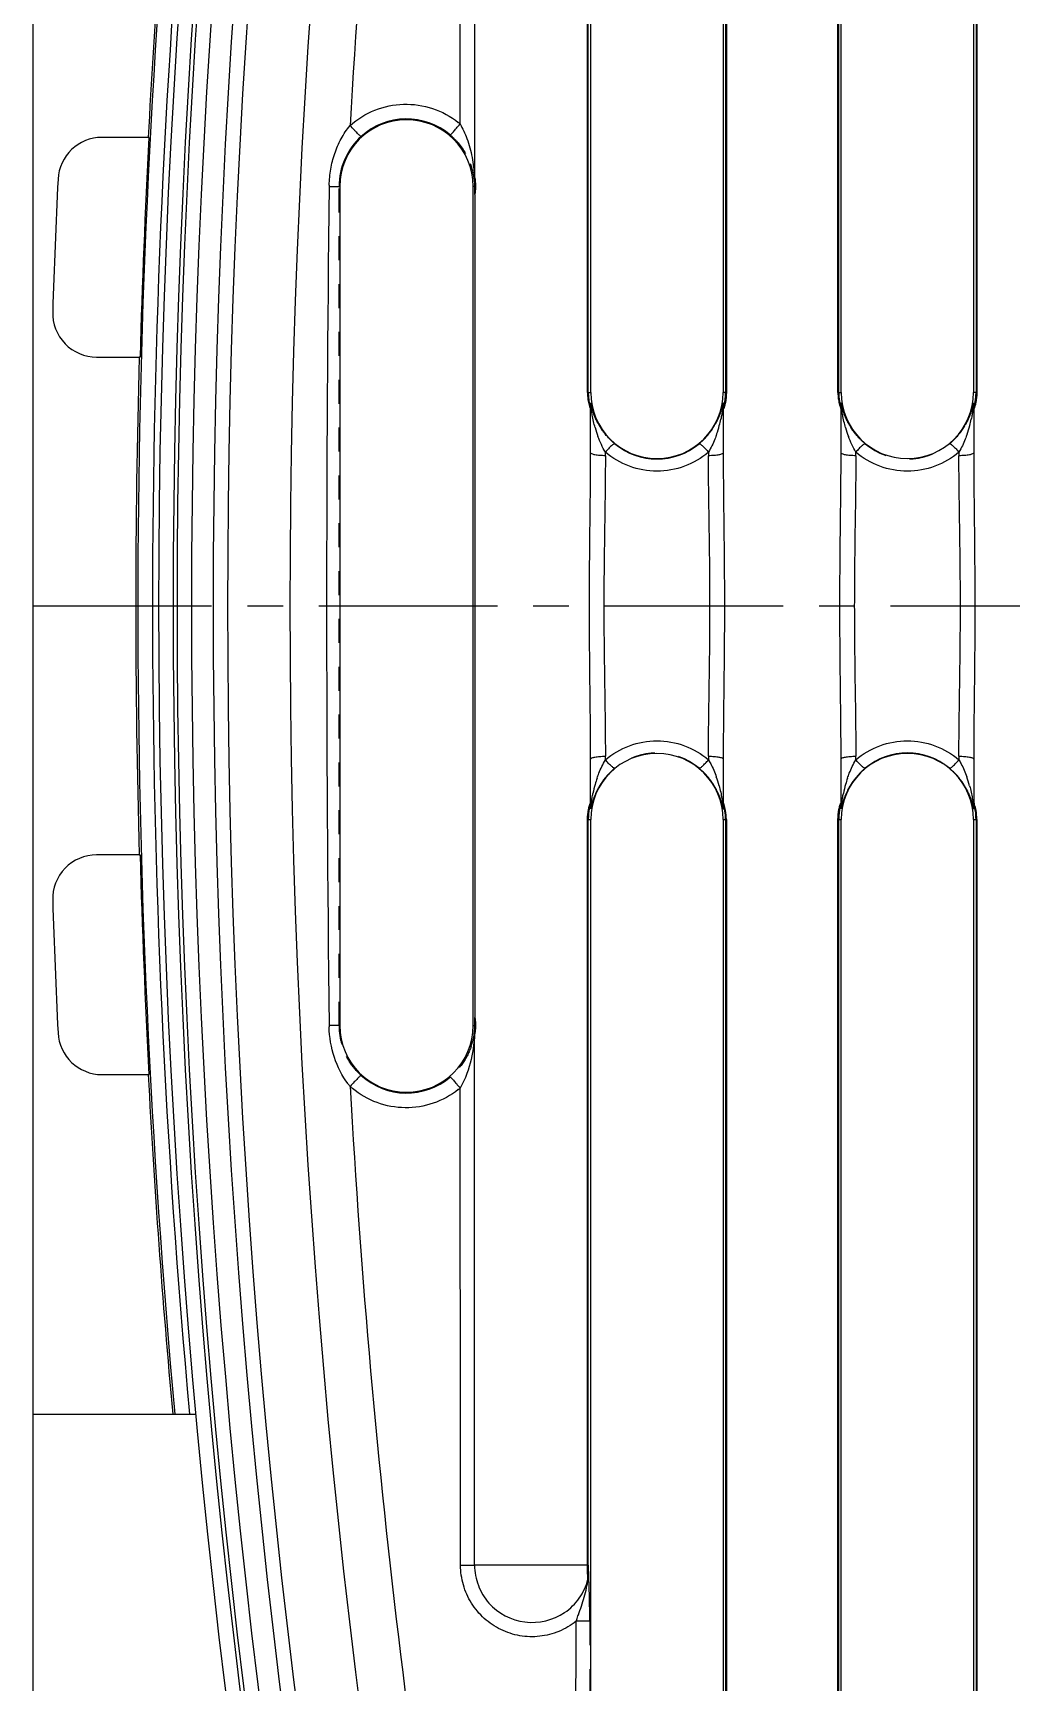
# Model space of a CAD drawing. Header units: millimetres. Extents: x 309 to 11345, y -1340 to 1318.
# Drawn here: x 10560.5 to 10627.3, y -575.5 to -462.9 of the extents above; entities that cross this region are included whole.
import ezdxf

# ---------------------------------------------------------------- set-up
doc = ezdxf.new("R2010")
doc.units = ezdxf.units.MM
doc.header["$LTSCALE"] = 16.335
doc.linetypes.add('CENTER', pattern=[0.6, 0.375, -0.075, 0.075, -0.075])
doc.linetypes.add('HIDDEN', pattern=[0.2, 0.1, -0.1])
doc.layers.get('0').update_dxf_attribs({"linetype": 'CONTINUOUS'})
doc.layers.add('DEFAULT_2', color=8, linetype='HIDDEN')

msp = doc.modelspace()

# ---------------------------------------------------------------- linework, layer by layer
at = {"color": 7, "linetype": 'Continuous'}
for p, q in [((10615.404, -487.416), (10615.404, -382.643)), ((10615.456, -487.416), (10615.456, -382.643)), ((10615.628, -487.416), (10615.628, -382.643)), ((10624.655, -382.643), (10624.655, -487.416)), ((10624.827, -382.643), (10624.827, -487.416)), ((10624.879, -382.643), (10624.879, -487.416)), ((10598.535, -487.416), (10598.535, -396.921)), ((10607.562, -396.921), (10607.562, -487.416)), ((10607.734, -396.921), (10607.734, -487.416)), ((10607.786, -396.921), (10607.786, -487.416)), ((10560.464, -416.996), (10560.464, -586.996)), ((10590.606, -436.488), (10590.606, -472.682)), ((10598.311, -487.416), (10598.311, -436.488)), ((10598.363, -487.416), (10598.363, -436.488)), ((10568.326, -469.996), (10565.171, -469.996)), ((10581.402, -473.339), (10581.402, -530.653)), ((10590.508, -530.653), (10590.508, -473.339)), ((10590.619, -473.339), (10590.581, -473.339)), ((10590.624, -473.888), (10590.624, -530.108)), ((10564.808, -484.996), (10567.718, -484.996)), ((10598.311, -487.416), (10598.535, -487.416)), ((10607.786, -487.416), (10607.562, -487.416)), ((10615.404, -487.416), (10615.628, -487.416)), ((10624.879, -487.416), (10624.655, -487.416)), ((10598.524, -491.541), (10598.524, -488.302)), ((10607.573, -488.302), (10607.573, -491.541)), ((10615.617, -491.541), (10615.617, -488.302)), ((10624.667, -488.302), (10624.667, -491.541)), ((10599.529, -491.732), (10599.529, -491.49)), ((10606.568, -491.49), (10606.568, -491.732)), ((10616.623, -491.732), (10616.623, -491.49)), ((10623.661, -491.49), (10623.661, -491.732)), ((10599.529, -512.502), (10599.529, -512.26)), ((10606.568, -512.26), (10606.568, -512.502)), ((10616.623, -512.502), (10616.623, -512.26)), ((10623.661, -512.26), (10623.661, -512.502)), ((10598.524, -515.69), (10598.524, -512.452)), ((10607.573, -512.452), (10607.573, -515.69)), ((10615.617, -515.69), (10615.617, -512.452)), ((10624.667, -512.452), (10624.667, -515.69)), ((10598.311, -567.504), (10598.311, -516.576)), ((10598.311, -516.576), (10598.535, -516.576)), ((10598.363, -567.504), (10598.363, -516.576)), ((10598.535, -607.071), (10598.535, -516.576)), ((10607.562, -516.576), (10607.562, -607.071)), ((10607.562, -516.576), (10607.786, -516.576)), ((10607.734, -516.576), (10607.734, -607.071)), ((10607.786, -516.576), (10607.786, -607.071)), ((10615.404, -621.349), (10615.404, -516.576)), ((10615.404, -516.576), (10615.628, -516.576)), ((10615.456, -621.349), (10615.456, -516.576)), ((10615.628, -621.349), (10615.628, -516.576)), ((10624.655, -516.576), (10624.655, -621.349)), ((10624.655, -516.576), (10624.879, -516.576)), ((10624.827, -516.576), (10624.827, -621.349)), ((10624.879, -516.576), (10624.879, -621.349)), ((10567.718, -518.996), (10564.808, -518.996)), ((10590.581, -530.653), (10590.619, -530.653)), ((10590.606, -567.504), (10590.606, -531.31)), ((10565.171, -533.996), (10568.326, -533.996)), ((10560.464, -557.181), (10571.566, -557.181)), ((10598.363, -567.504), (10590.606, -567.504))]:
    msp.add_line(p, q, dxfattribs=at)
at = {"color": 1, "linetype": 'CENTER', "ltscale": 1.990406}
msp.add_line((10560.464, -501.99), (10980.464, -501.99), dxfattribs=at)
at = {"color": 7, "linetype": 'Continuous'}
for centre, radius, start, end in [((11172.664, -501.996), 603.626, 169.272711, 190.727289), ((11172.664, -501.996), 602.639, 169.272711, 190.727289), ((11172.664, -501.996), 602.369, 169.272711, 190.727289), ((11172.664, -501.996), 601.382, 169.272711, 190.727289), ((11172.664, -501.996), 599.906, 169.272711, 190.727289), ((11172.664, -501.996), 598.919, 169.272711, 190.727289), ((11172.664, -501.996), 594.664, 169.272711, 190.727289), ((11172.664, -501.996), 591.466, 169.272711, 176.820243), ((11172.664, -501.996), 605.047, 174.766943, 185.233057), ((11172.664, -501.996), 605.185, 174.768138, 176.96899), ((11172.664, -501.996), 604.043, 174.758219, 185.241781), ((10585.955, -473.339), 4.553, 0, 180), ((10585.961, -473.328), 4.594, 49.43594, 132.40685), ((10585.989, -473.367), 5.619, 49.79469, 51.44641), ((10565.171, -472.996), 3, 90, 177.26694), ((11172.664, -501.996), 605.132, 176.968727, 178.390176), ((10585.929, -473.455), 4.699, 8.17104, 20.68807), ((11172.664, -501.996), 611.185, 177.266935, 178.115503), ((13027.55, -501.996), 2447.046, 179.329378, 180.670621), ((10592.185, -473.769), 11.521, 177.43712, 177.94038), ((10552.326, -473.911), 38.298, 0.03445, 0.85489), ((10564.808, -481.996), 3, 178.1155, 270), ((11172.664, -501.996), 605.185, 178.390315, 181.609685), ((10603.048, -487.416), 4.514, 180, 0), ((10620.142, -487.416), 4.514, 180, 0), ((10573.184, -487.285), 25.34, 357.65343, 357.91798), ((10597.582, -488.519), 0.942, 0.01321, 12.04539), ((10571.048, -487.207), 27.477, 357.91745, 358.04846), ((10597.613, -488.302), 0.91, 0.05677, 10.06043), ((10608.478, -488.301), 0.905, 169.97347, 180.0753), ((10608.515, -488.519), 0.942, 167.95477, 179.98403), ((10633.988, -487.244), 26.416, 181.95041, 182.34044), ((10590.277, -487.285), 25.34, 357.65343, 357.91798), ((10614.676, -488.519), 0.942, 0.01321, 12.04539), ((10588.142, -487.207), 27.477, 357.91745, 358.04846), ((10614.707, -488.302), 0.91, 0.05677, 10.06043), ((10625.572, -488.301), 0.905, 169.97347, 180.0753), ((10625.608, -488.519), 0.942, 167.95477, 179.98403), ((10651.082, -487.244), 26.416, 181.95041, 182.34044), ((10606.585, -487.629), 8.057, 195.72625, 200.25031), ((10599.298, -487.562), 8.281, 340.90522, 345.22712), ((10598.718, -487.406), 8.882, 345.20885, 348.05712), ((10623.678, -487.629), 8.057, 195.72625, 200.25031), ((10616.391, -487.562), 8.281, 340.90523, 345.22712), ((10615.811, -487.406), 8.882, 345.20886, 348.05713), ((10603.048, -487.47), 4.488, 230.06655, 309.93452), ((10603.048, -516.576), 4.514, 0, 180), ((10620.142, -516.576), 4.514, 0, 180), ((10620.142, -516.522), 4.488, 50.0668, 129.93443), ((10607.347, -516.58), 8.85, 164.28116, 168.36009), ((10606.74, -516.411), 8.219, 161.11017, 164.26855), ((10599.365, -516.41), 8.211, 15.03313, 19.57562), ((10624.441, -516.58), 8.85, 164.28115, 168.36009), ((10623.833, -516.411), 8.219, 161.11016, 164.26854), ((10616.459, -516.41), 8.211, 15.03312, 19.57561), ((10597.582, -515.473), 0.942, 347.95537, 359.98382), ((10572.108, -516.749), 26.416, 1.95041, 2.34044), ((10597.618, -515.691), 0.905, 349.97346, 0.07533), ((10608.515, -515.473), 0.942, 180.01321, 192.04539), ((10608.486, -515.69), 0.913, 180.03426, 190.05127), ((10632.913, -516.707), 25.34, 177.65342, 177.91798), ((10608.535, -515.5), 0.94, 178.36045, 190.35023), ((10614.675, -515.473), 0.942, 347.95537, 359.98382), ((10589.202, -516.749), 26.416, 1.95041, 2.34044), ((10614.712, -515.691), 0.905, 349.97346, 0.07533), ((10625.608, -515.473), 0.942, 180.01321, 192.04539), ((10625.579, -515.69), 0.913, 180.03426, 190.05127), ((10650.006, -516.707), 25.34, 177.65342, 177.91798), ((10625.629, -515.5), 0.94, 178.36045, 190.35023), ((10635.048, -516.785), 27.477, 177.91745, 178.04846), ((10652.142, -516.785), 27.477, 177.91745, 178.04846), ((10564.808, -521.996), 3, 90, 181.8845), ((11172.664, -501.996), 605.132, 181.609824, 183.031273), ((11172.664, -501.996), 611.185, 181.884497, 182.733065), ((10551.686, -530.103), 38.938, 359.46339, 359.99317), ((10565.171, -530.996), 3, 182.73306, 270), ((10588.029, -530.552), 7.358, 180.66477, 181.45014), ((10585.955, -530.653), 4.553, 180, 0), ((10585.882, -530.526), 4.748, 340.84595, 351.78273), ((10586.499, -530.582), 4.172, 349.95743, 351.2442), ((10560.202, -530.142), 30.421, 359.03717, 359.38618), ((11172.664, -501.996), 605.185, 183.03101, 185.231862), ((10586.301, -531.346), 5.435, 217.18226, 219.51455), ((10585.829, -530.679), 5.555, 227.95063, 230.13497), ((11172.664, -501.996), 591.466, 183.179757, 190.727288), ((10585.961, -530.664), 4.594, 227.59195, 310.56695), ((10585.997, -530.635), 5.606, 308.55817, 310.21016)]:
    msp.add_arc(centre, radius, start, end, dxfattribs=at)
for points in [[(10589.616, -469.076), (10589.626, -458.214), (10589.639, -447.352), (10589.648, -436.49)], [(10589.616, -469.075), (10589.788, -469.399), (10589.948, -469.73), (10590.078, -470.072)], [(10590.581, -472.787), (10590.579, -472.747), (10590.588, -472.705), (10590.604, -472.668)], [(10599.529, -491.49), (10599.329, -491.15), (10599.163, -490.788), (10599.026, -490.418)], [(10616.623, -491.49), (10616.423, -491.15), (10616.256, -490.788), (10616.119, -490.418)], [(10590.581, -531.205), (10590.579, -531.245), (10590.588, -531.287), (10590.604, -531.324)], [(10589.648, -567.502), (10589.639, -556.64), (10589.626, -545.779), (10589.616, -534.917)], [(10597.454, -607.07), (10597.482, -595.156), (10597.509, -583.243), (10597.533, -571.329)]]:
    msp.add_open_spline(points, degree=3, dxfattribs=at)
for points, knots in [([(10582.108, -469.188), (10582.602, -468.743), (10583.76, -468.023), (10585.754, -467.613), (10587.77, -467.907), (10588.97, -468.558), (10589.491, -468.973)], [0, 0, 0, 0, 0.2497976, 0.4996788, 0.7497563, 1, 1, 1, 1]), ([(10580.676, -473.254), (10580.692, -472.889), (10580.759, -472.159), (10581.027, -471.091), (10581.469, -470.084), (10581.87, -469.465), (10582.108, -469.188)], [0, 0, 0, 0, 0.2503449, 0.4998839, 0.7499842, 1, 1, 1, 1]), ([(10582.863, -469.937), (10582.853, -469.938), (10582.825, -469.914), (10582.776, -469.877), (10582.701, -469.806), (10582.607, -469.715), (10582.496, -469.603), (10582.326, -469.426), (10582.196, -469.285), (10582.108, -469.188)], [0, 0, 0, 0, 0.0271629, 0.0893639, 0.1850743, 0.3104529, 0.4608631, 0.6305518, 1, 1, 1, 1]), ([(10588.948, -469.839), (10588.956, -469.834), (10588.976, -469.808), (10589.021, -469.763), (10589.083, -469.691), (10589.199, -469.56), (10589.378, -469.353), (10589.531, -469.175), (10589.616, -469.076)], [0, 0, 0, 0, 0.027687, 0.0933902, 0.1899842, 0.3079629, 0.6118629, 1, 1, 1, 1]), ([(10582.863, -469.936), (10582.393, -470.363), (10581.621, -471.422), (10581.35, -472.705), (10581.35, -473.339)], [0, 0, 0, 0, 0.5000901, 1, 1, 1, 1]), ([(10590.078, -470.072), (10590.235, -470.489), (10590.458, -471.35), (10590.575, -472.229), (10590.604, -472.668)], [0, 0, 0, 0, 0.5028412, 1, 1, 1, 1]), ([(10590.619, -473.339), (10590.619, -473.291), (10590.616, -473.106), (10590.6, -472.922), (10590.581, -472.787)], [0, 0, 0, 0, 0.2628174, 1, 1, 1, 1]), ([(10590.606, -472.682), (10590.617, -472.74), (10590.656, -472.993), (10590.671, -473.25), (10590.663, -473.447)], [0, 0, 0, 0, 0.227559, 1, 1, 1, 1]), ([(10580.672, -473.355), (10580.757, -473.355), (10580.916, -473.353), (10581.103, -473.351), (10581.224, -473.347), (10581.286, -473.346), (10581.325, -473.342), (10581.345, -473.342), (10581.35, -473.339)], [0, 0, 0, 0, 0.3788162, 0.7017836, 0.8241243, 0.9155993, 0.9746987, 1, 1, 1, 1]), ([(10590.663, -473.447), (10590.662, -473.483), (10590.655, -473.622), (10590.639, -473.759), (10590.624, -473.86)], [0, 0, 0, 0, 0.2601211, 1, 1, 1, 1]), ([(10598.311, -487.416), (10598.311, -487.498), (10598.317, -487.658), (10598.338, -487.882), (10598.379, -488.107), (10598.405, -488.256), (10598.524, -488.605), (10598.524, -488.519)], [0, 0, 0, 0, 0.2148517, 0.4215129, 0.6098018, 0.7711605, 1, 1, 1, 1]), ([(10598.363, -487.416), (10598.363, -487.48), (10598.368, -487.613), (10598.381, -487.857), (10598.495, -488.504), (10598.503, -488.322)], [0, 0, 0, 0, 0.2062464, 0.4068573, 1, 1, 1, 1]), ([(10607.786, -487.416), (10607.786, -487.649), (10607.756, -487.969), (10607.667, -488.329), (10607.623, -488.462), (10607.601, -488.509)], [0, 0, 0, 0, 0.6253695, 0.8588096, 1, 1, 1, 1]), ([(10607.709, -487.841), (10607.713, -487.807), (10607.727, -487.666), (10607.734, -487.524), (10607.734, -487.416)], [0, 0, 0, 0, 0.2408325, 1, 1, 1, 1]), ([(10615.404, -487.416), (10615.404, -487.498), (10615.41, -487.658), (10615.431, -487.882), (10615.472, -488.107), (10615.499, -488.256), (10615.617, -488.605), (10615.617, -488.519)], [0, 0, 0, 0, 0.2149896, 0.42121, 0.6096415, 0.7711404, 1, 1, 1, 1]), ([(10615.456, -487.416), (10615.456, -487.529), (10615.465, -487.693), (10615.488, -487.903), (10615.508, -488.042), (10615.531, -488.157), (10615.552, -488.249), (10615.573, -488.301), (10615.582, -488.336), (10615.59, -488.338)], [0, 0, 0, 0, 0.3588606, 0.5263294, 0.6773562, 0.8055697, 0.9053044, 0.971566, 1, 1, 1, 1]), ([(10624.879, -487.416), (10624.879, -487.649), (10624.85, -487.969), (10624.76, -488.329), (10624.717, -488.462), (10624.694, -488.509)], [0, 0, 0, 0, 0.6253695, 0.8588096, 1, 1, 1, 1]), ([(10624.802, -487.841), (10624.806, -487.807), (10624.82, -487.666), (10624.827, -487.524), (10624.827, -487.416)], [0, 0, 0, 0, 0.2408325, 1, 1, 1, 1]), ([(10598.83, -489.813), (10598.79, -489.674), (10598.721, -489.406), (10598.626, -488.926), (10598.593, -488.739), (10598.524, -488.22), (10598.524, -488.302)], [0, 0, 0, 0, 0.2813443, 0.562, 0.8406003, 1, 1, 1, 1]), ([(10607.573, -488.302), (10607.573, -488.192), (10607.509, -488.714), (10607.472, -488.908), (10607.429, -489.14), (10607.407, -489.244)], [0, 0, 0, 0, 0.3442692, 0.6668412, 1, 1, 1, 1]), ([(10607.601, -488.509), (10607.595, -488.52), (10607.581, -488.557), (10607.573, -488.526), (10607.573, -488.519)], [0, 0, 0, 0, 0.623232, 1, 1, 1, 1]), ([(10607.594, -488.322), (10607.594, -488.328), (10607.596, -488.346), (10607.623, -488.308), (10607.631, -488.257), (10607.663, -488.148), (10607.687, -488.007), (10607.702, -487.899), (10607.709, -487.841)], [0, 0, 0, 0, 0.0315325, 0.0586153, 0.1795482, 0.3872865, 0.6666652, 1, 1, 1, 1]), ([(10615.923, -489.813), (10615.884, -489.674), (10615.814, -489.406), (10615.72, -488.926), (10615.686, -488.739), (10615.617, -488.22), (10615.617, -488.302)], [0, 0, 0, 0, 0.2813443, 0.562, 0.8406003, 1, 1, 1, 1]), ([(10624.667, -488.302), (10624.667, -488.192), (10624.602, -488.714), (10624.566, -488.908), (10624.523, -489.14), (10624.501, -489.244)], [0, 0, 0, 0, 0.3442691, 0.6668411, 1, 1, 1, 1]), ([(10624.694, -488.509), (10624.689, -488.52), (10624.675, -488.557), (10624.667, -488.526), (10624.667, -488.519)], [0, 0, 0, 0, 0.623232, 1, 1, 1, 1]), ([(10624.687, -488.322), (10624.688, -488.328), (10624.69, -488.346), (10624.716, -488.308), (10624.725, -488.257), (10624.757, -488.148), (10624.78, -488.007), (10624.796, -487.899), (10624.802, -487.841)], [0, 0, 0, 0, 0.0315325, 0.0586153, 0.1795482, 0.3872865, 0.6666652, 1, 1, 1, 1]), ([(10600.168, -490.911), (10600.158, -490.908), (10600.128, -490.918), (10600.051, -490.963), (10599.916, -491.079), (10599.732, -491.263), (10599.598, -491.41), (10599.529, -491.49)], [0, 0, 0, 0, 0.0353501, 0.0990905, 0.3156865, 0.6364128, 1, 1, 1, 1]), ([(10605.929, -490.911), (10605.94, -490.908), (10605.974, -490.921), (10606.026, -490.953), (10606.097, -491.008), (10606.217, -491.113), (10606.376, -491.276), (10606.504, -491.416), (10606.568, -491.49)], [0, 0, 0, 0, 0.0403784, 0.1132821, 0.2168727, 0.3470361, 0.6636818, 1, 1, 1, 1]), ([(10607.123, -490.271), (10607.086, -490.379), (10606.93, -490.798), (10606.736, -491.203), (10606.568, -491.49)], [0, 0, 0, 0, 0.2561331, 1, 1, 1, 1]), ([(10617.261, -490.911), (10617.251, -490.908), (10617.222, -490.918), (10617.144, -490.963), (10617.009, -491.079), (10616.826, -491.263), (10616.692, -491.41), (10616.623, -491.49)], [0, 0, 0, 0, 0.0353522, 0.0990952, 0.315697, 0.6364242, 1, 1, 1, 1]), ([(10623.022, -490.911), (10623.034, -490.908), (10623.068, -490.921), (10623.12, -490.953), (10623.191, -491.008), (10623.31, -491.113), (10623.47, -491.276), (10623.597, -491.416), (10623.661, -491.49)], [0, 0, 0, 0, 0.0403784, 0.1132821, 0.2168727, 0.3470361, 0.6636818, 1, 1, 1, 1]), ([(10624.217, -490.271), (10624.179, -490.379), (10624.024, -490.798), (10623.829, -491.203), (10623.661, -491.49)], [0, 0, 0, 0, 0.2561331, 1, 1, 1, 1]), ([(10598.524, -512.452), (10598.524, -510.715), (10598.473, -507.23), (10598.43, -501.996), (10598.473, -496.763), (10598.524, -493.278), (10598.524, -491.541)], [0, 0, 0, 0, 0.249204, 0.5000026, 0.7507832, 1, 1, 1, 1]), ([(10599.529, -491.732), (10599.396, -491.732), (10599.16, -491.725), (10598.842, -491.684), (10598.651, -491.642), (10598.524, -491.578), (10598.524, -491.541)], [0, 0, 0, 0, 0.3826999, 0.6823452, 0.8922623, 1, 1, 1, 1]), ([(10599.529, -491.732), (10599.529, -493.436), (10599.466, -496.857), (10599.408, -501.996), (10599.466, -507.135), (10599.529, -510.556), (10599.529, -512.26)], [0, 0, 0, 0, 0.2489842, 0.5000001, 0.751016, 1, 1, 1, 1]), ([(10606.568, -491.49), (10606.085, -491.901), (10604.964, -492.561), (10603.048, -492.904), (10601.133, -492.561), (10600.012, -491.901), (10599.529, -491.49)], [0, 0, 0, 0, 0.2495481, 0.5000054, 0.7504664, 1, 1, 1, 1]), ([(10606.568, -512.26), (10606.567, -510.556), (10606.631, -507.135), (10606.688, -501.996), (10606.631, -496.857), (10606.567, -493.436), (10606.568, -491.732)], [0, 0, 0, 0, 0.2489837, 0.4999993, 0.7510154, 1, 1, 1, 1]), ([(10607.573, -491.541), (10607.573, -491.578), (10607.446, -491.642), (10607.255, -491.684), (10606.936, -491.725), (10606.701, -491.732), (10606.568, -491.732)], [0, 0, 0, 0, 0.1077377, 0.3176548, 0.6173001, 1, 1, 1, 1]), ([(10607.573, -491.541), (10607.573, -493.278), (10607.624, -496.763), (10607.667, -501.996), (10607.624, -507.23), (10607.573, -510.715), (10607.573, -512.452)], [0, 0, 0, 0, 0.2492143, 0.4999987, 0.7507934, 1, 1, 1, 1]), ([(10615.617, -512.452), (10615.617, -510.715), (10615.566, -507.23), (10615.523, -501.996), (10615.566, -496.763), (10615.617, -493.278), (10615.617, -491.541)], [0, 0, 0, 0, 0.249204, 0.5000026, 0.7507832, 1, 1, 1, 1]), ([(10616.623, -491.732), (10616.489, -491.732), (10616.254, -491.725), (10615.935, -491.684), (10615.744, -491.642), (10615.617, -491.578), (10615.617, -491.541)], [0, 0, 0, 0, 0.3826999, 0.6823452, 0.8922623, 1, 1, 1, 1]), ([(10616.623, -491.732), (10616.623, -493.436), (10616.559, -496.857), (10616.502, -501.996), (10616.559, -507.135), (10616.623, -510.556), (10616.623, -512.26)], [0, 0, 0, 0, 0.2489842, 0.5000001, 0.751016, 1, 1, 1, 1]), ([(10623.661, -491.49), (10623.178, -491.901), (10622.057, -492.561), (10620.142, -492.904), (10618.226, -492.561), (10617.105, -491.901), (10616.623, -491.49)], [0, 0, 0, 0, 0.2495506, 0.5000105, 0.7504671, 1, 1, 1, 1]), ([(10624.667, -491.541), (10624.666, -491.578), (10624.539, -491.642), (10624.348, -491.684), (10624.03, -491.725), (10623.795, -491.732), (10623.661, -491.732)], [0, 0, 0, 0, 0.1077377, 0.3176548, 0.6173001, 1, 1, 1, 1]), ([(10623.661, -512.26), (10623.661, -510.556), (10623.724, -507.135), (10623.782, -501.996), (10623.724, -496.857), (10623.661, -493.436), (10623.661, -491.732)], [0, 0, 0, 0, 0.2489837, 0.4999993, 0.7510154, 1, 1, 1, 1]), ([(10624.667, -491.541), (10624.667, -493.278), (10624.717, -496.763), (10624.761, -501.996), (10624.718, -507.23), (10624.667, -510.715), (10624.667, -512.452)], [0, 0, 0, 0, 0.2492143, 0.4999987, 0.7507934, 1, 1, 1, 1]), ([(10599.529, -512.502), (10600.012, -512.091), (10601.133, -511.431), (10603.048, -511.088), (10604.964, -511.431), (10606.085, -512.091), (10606.568, -512.502)], [0, 0, 0, 0, 0.2495503, 0.5000102, 0.750467, 1, 1, 1, 1]), ([(10616.623, -512.502), (10617.105, -512.091), (10618.226, -511.431), (10620.142, -511.088), (10622.057, -511.431), (10623.178, -512.091), (10623.661, -512.502)], [0, 0, 0, 0, 0.2495481, 0.5000046, 0.7504662, 1, 1, 1, 1]), ([(10598.524, -512.452), (10598.524, -512.414), (10598.651, -512.35), (10598.842, -512.308), (10599.16, -512.267), (10599.396, -512.26), (10599.529, -512.26)], [0, 0, 0, 0, 0.1077377, 0.3176549, 0.6172999, 1, 1, 1, 1]), ([(10606.568, -512.26), (10606.701, -512.26), (10606.936, -512.267), (10607.255, -512.308), (10607.446, -512.35), (10607.573, -512.414), (10607.573, -512.452)], [0, 0, 0, 0, 0.3827001, 0.6823451, 0.8922623, 1, 1, 1, 1]), ([(10615.617, -512.452), (10615.617, -512.414), (10615.744, -512.35), (10615.935, -512.308), (10616.254, -512.267), (10616.489, -512.26), (10616.623, -512.26)], [0, 0, 0, 0, 0.1077377, 0.3176549, 0.6172999, 1, 1, 1, 1]), ([(10623.661, -512.26), (10623.795, -512.26), (10624.03, -512.267), (10624.348, -512.308), (10624.539, -512.35), (10624.666, -512.414), (10624.667, -512.452)], [0, 0, 0, 0, 0.3827001, 0.6823451, 0.8922623, 1, 1, 1, 1]), ([(10598.964, -513.75), (10599.001, -513.639), (10599.159, -513.21), (10599.357, -512.795), (10599.529, -512.502)], [0, 0, 0, 0, 0.2561522, 1, 1, 1, 1]), ([(10600.168, -513.081), (10600.157, -513.085), (10600.122, -513.071), (10600.071, -513.04), (10599.999, -512.984), (10599.88, -512.879), (10599.72, -512.717), (10599.593, -512.576), (10599.529, -512.502)], [0, 0, 0, 0, 0.0403801, 0.1132864, 0.2168797, 0.3470449, 0.6636891, 1, 1, 1, 1]), ([(10605.929, -513.081), (10605.939, -513.084), (10605.969, -513.074), (10606.046, -513.029), (10606.181, -512.914), (10606.364, -512.729), (10606.498, -512.582), (10606.568, -512.502)], [0, 0, 0, 0, 0.0353528, 0.0990965, 0.3156987, 0.6364253, 1, 1, 1, 1]), ([(10606.568, -512.502), (10606.62, -512.591), (10606.825, -512.963), (10606.993, -513.355), (10607.101, -513.659)], [0, 0, 0, 0, 0.2422963, 1, 1, 1, 1]), ([(10616.057, -513.75), (10616.095, -513.639), (10616.253, -513.21), (10616.45, -512.795), (10616.623, -512.502)], [0, 0, 0, 0, 0.2561522, 1, 1, 1, 1]), ([(10617.261, -513.081), (10617.25, -513.085), (10617.216, -513.071), (10617.164, -513.04), (10617.093, -512.984), (10616.973, -512.879), (10616.814, -512.717), (10616.687, -512.576), (10616.623, -512.502)], [0, 0, 0, 0, 0.0403801, 0.1132864, 0.2168797, 0.3470449, 0.6636891, 1, 1, 1, 1]), ([(10623.022, -513.081), (10623.032, -513.084), (10623.062, -513.074), (10623.139, -513.029), (10623.274, -512.914), (10623.458, -512.729), (10623.592, -512.582), (10623.661, -512.502)], [0, 0, 0, 0, 0.0353493, 0.0990886, 0.3156832, 0.63641, 1, 1, 1, 1]), ([(10623.661, -512.502), (10623.713, -512.591), (10623.919, -512.963), (10624.087, -513.355), (10624.195, -513.659)], [0, 0, 0, 0, 0.2422963, 1, 1, 1, 1]), ([(10607.295, -514.28), (10607.333, -514.422), (10607.402, -514.707), (10607.464, -515.03), (10607.499, -515.243), (10607.515, -515.346), (10607.53, -515.449), (10607.542, -515.545), (10607.556, -515.636), (10607.558, -515.682), (10607.574, -515.736), (10607.573, -515.701), (10607.573, -515.69)], [0, 0, 0, 0, 0.2947104, 0.5854651, 0.656224, 0.7259694, 0.7946352, 0.8621265, 0.92397, 0.9666013, 0.978858, 1, 1, 1, 1]), ([(10624.388, -514.28), (10624.427, -514.422), (10624.496, -514.707), (10624.557, -515.03), (10624.592, -515.243), (10624.608, -515.346), (10624.623, -515.449), (10624.635, -515.545), (10624.649, -515.636), (10624.651, -515.682), (10624.667, -515.736), (10624.667, -515.701), (10624.667, -515.69)], [0, 0, 0, 0, 0.2947104, 0.5854652, 0.6562241, 0.7259694, 0.7946353, 0.8621267, 0.9239701, 0.9666014, 0.978858, 1, 1, 1, 1]), ([(10598.311, -516.576), (10598.311, -516.344), (10598.341, -516.024), (10598.43, -515.664), (10598.473, -515.531), (10598.496, -515.483)], [0, 0, 0, 0, 0.6249917, 0.8585262, 1, 1, 1, 1]), ([(10598.503, -515.67), (10598.503, -515.664), (10598.5, -515.646), (10598.474, -515.684), (10598.465, -515.735), (10598.433, -515.845), (10598.41, -515.985), (10598.394, -516.093), (10598.388, -516.152)], [0, 0, 0, 0, 0.0315858, 0.0586547, 0.1796491, 0.3874533, 0.666809, 1, 1, 1, 1]), ([(10598.496, -515.483), (10598.501, -515.472), (10598.515, -515.435), (10598.524, -515.466), (10598.524, -515.474)], [0, 0, 0, 0, 0.6264378, 1, 1, 1, 1]), ([(10598.524, -515.69), (10598.524, -515.793), (10598.585, -515.3), (10598.618, -515.118), (10598.659, -514.894), (10598.68, -514.794)], [0, 0, 0, 0, 0.3379978, 0.6635058, 1, 1, 1, 1]), ([(10607.627, -515.549), (10607.624, -515.541), (10607.615, -515.515), (10607.605, -515.49), (10607.596, -515.474)], [0, 0, 0, 0, 0.3100046, 1, 1, 1, 1]), ([(10607.734, -516.576), (10607.734, -516.386), (10607.716, -516.122), (10607.656, -515.823), (10607.628, -515.709), (10607.611, -515.669)], [0, 0, 0, 0, 0.6198883, 0.8589649, 1, 1, 1, 1]), ([(10607.786, -516.576), (10607.786, -516.372), (10607.755, -516.024), (10607.676, -515.683), (10607.627, -515.549)], [0, 0, 0, 0, 0.5872905, 1, 1, 1, 1]), ([(10615.404, -516.576), (10615.404, -516.344), (10615.434, -516.024), (10615.523, -515.664), (10615.567, -515.531), (10615.589, -515.483)], [0, 0, 0, 0, 0.6249917, 0.8585262, 1, 1, 1, 1]), ([(10615.596, -515.67), (10615.596, -515.664), (10615.594, -515.646), (10615.568, -515.684), (10615.559, -515.735), (10615.527, -515.845), (10615.503, -515.985), (10615.488, -516.093), (10615.481, -516.152)], [0, 0, 0, 0, 0.0315858, 0.0586547, 0.1796491, 0.3874533, 0.666809, 1, 1, 1, 1]), ([(10615.589, -515.483), (10615.595, -515.472), (10615.609, -515.435), (10615.617, -515.466), (10615.617, -515.474)], [0, 0, 0, 0, 0.6264378, 1, 1, 1, 1]), ([(10615.617, -515.69), (10615.617, -515.793), (10615.679, -515.3), (10615.712, -515.118), (10615.753, -514.894), (10615.773, -514.794)], [0, 0, 0, 0, 0.337998, 0.6635059, 1, 1, 1, 1]), ([(10624.721, -515.549), (10624.718, -515.541), (10624.708, -515.515), (10624.698, -515.49), (10624.689, -515.474)], [0, 0, 0, 0, 0.3100046, 1, 1, 1, 1]), ([(10624.827, -516.576), (10624.827, -516.386), (10624.81, -516.122), (10624.75, -515.823), (10624.722, -515.709), (10624.704, -515.669)], [0, 0, 0, 0, 0.6198883, 0.8589649, 1, 1, 1, 1]), ([(10624.879, -516.576), (10624.879, -516.372), (10624.849, -516.024), (10624.77, -515.683), (10624.721, -515.549)], [0, 0, 0, 0, 0.5872905, 1, 1, 1, 1]), ([(10598.388, -516.152), (10598.384, -516.186), (10598.37, -516.327), (10598.363, -516.468), (10598.363, -516.576)], [0, 0, 0, 0, 0.2408671, 1, 1, 1, 1]), ([(10615.481, -516.152), (10615.477, -516.186), (10615.463, -516.327), (10615.456, -516.468), (10615.456, -516.576)], [0, 0, 0, 0, 0.2408671, 1, 1, 1, 1]), ([(10590.624, -530.133), (10590.637, -530.22), (10590.681, -530.58), (10590.663, -530.946), (10590.621, -531.217)], [0, 0, 0, 0, 0.2417625, 1, 1, 1, 1]), ([(10581.35, -530.653), (10581.345, -530.65), (10581.325, -530.651), (10581.265, -530.645), (10581.138, -530.644), (10580.931, -530.639), (10580.766, -530.638), (10580.672, -530.637)], [0, 0, 0, 0, 0.0253558, 0.0813523, 0.2714265, 0.5831719, 1, 1, 1, 1]), ([(10581.971, -534.631), (10581.561, -534.089), (10580.924, -532.828), (10580.691, -531.443), (10580.674, -530.738)], [0, 0, 0, 0, 0.4906966, 1, 1, 1, 1]), ([(10590.604, -531.324), (10590.589, -531.547), (10590.501, -532.429), (10590.304, -533.304), (10590.076, -533.927)], [0, 0, 0, 0, 0.2518803, 1, 1, 1, 1]), ([(10590.581, -531.205), (10590.587, -531.163), (10590.609, -530.979), (10590.619, -530.795), (10590.619, -530.653)], [0, 0, 0, 0, 0.2318212, 1, 1, 1, 1]), ([(10582.863, -534.056), (10582.853, -534.054), (10582.823, -534.081), (10582.771, -534.119), (10582.698, -534.19), (10582.608, -534.276), (10582.503, -534.383), (10582.333, -534.559), (10582.2, -534.703), (10582.108, -534.804)], [0, 0, 0, 0, 0.0296179, 0.0961492, 0.1929665, 0.3103906, 0.44937, 0.6155093, 1, 1, 1, 1]), ([(10588.948, -534.154), (10588.956, -534.158), (10588.976, -534.184), (10589.02, -534.229), (10589.082, -534.3), (10589.198, -534.431), (10589.378, -534.639), (10589.531, -534.817), (10589.616, -534.917)], [0, 0, 0, 0, 0.0275435, 0.0927506, 0.1885433, 0.3055378, 0.6112265, 1, 1, 1, 1]), ([(10590.076, -533.927), (10590.044, -534.014), (10589.912, -534.353), (10589.753, -534.682), (10589.616, -534.917)], [0, 0, 0, 0, 0.2544745, 1, 1, 1, 1]), ([(10589.491, -535.019), (10588.984, -535.424), (10587.82, -536.062), (10585.863, -536.375), (10583.914, -536.021), (10582.766, -535.358), (10582.268, -534.943)], [0, 0, 0, 0, 0.250217, 0.5002674, 0.7501373, 1, 1, 1, 1]), ([(10597.533, -571.329), (10597.179, -571.612), (10596.388, -572.081), (10595.054, -572.424), (10593.677, -572.381), (10592.365, -571.956), (10591.222, -571.185), (10590.337, -570.127), (10589.777, -568.868), (10589.649, -567.956), (10589.648, -567.502)], [0, 0, 0, 0, 0.1247996, 0.2497247, 0.3746821, 0.4997187, 0.6247713, 0.7498493, 0.8750098, 1, 1, 1, 1]), ([(10589.648, -567.502), (10589.752, -567.502), (10590.071, -567.503), (10590.389, -567.503), (10590.604, -567.504)], [0, 0, 0, 0, 0.3263479, 1, 1, 1, 1]), ([(10590.604, -567.504), (10590.604, -567.972), (10590.783, -568.917), (10591.754, -570.544), (10593.999, -571.736), (10596.467, -571.133), (10597.813, -569.799), (10598.224, -568.93), (10598.342, -568.476)], [0, 0, 0, 0, 0.1256769, 0.2514521, 0.4998476, 0.7483264, 0.8741981, 1, 1, 1, 1]), ([(10598.342, -568.476), (10598.328, -568.343), (10598.316, -568.019), (10598.311, -567.695), (10598.311, -567.504)], [0, 0, 0, 0, 0.4135264, 1, 1, 1, 1]), ([(10598.363, -567.504), (10598.363, -567.579), (10598.365, -567.822), (10598.369, -568.065), (10598.386, -568.233)], [0, 0, 0, 0, 0.3045714, 1, 1, 1, 1]), ([(10597.691, -570.885), (10597.831, -570.49), (10598.039, -569.888), (10598.246, -569.081), (10598.321, -568.672), (10598.342, -568.476)], [0, 0, 0, 0, 0.5028193, 0.7635316, 1, 1, 1, 1]), ([(10598.386, -568.233), (10598.386, -568.255), (10598.38, -568.337), (10598.362, -568.419), (10598.342, -568.476)], [0, 0, 0, 0, 0.2593477, 1, 1, 1, 1]), ([(10598.464, -571.338), (10598.465, -570.764), (10598.455, -569.935), (10598.421, -568.901), (10598.406, -568.439), (10598.386, -568.233)], [0, 0, 0, 0, 0.5540547, 0.800494, 1, 1, 1, 1]), ([(10597.533, -571.329), (10597.546, -571.293), (10597.598, -571.145), (10597.651, -570.997), (10597.691, -570.885)], [0, 0, 0, 0, 0.2448979, 1, 1, 1, 1]), ([(10598.464, -571.338), (10598.435, -571.333), (10598.34, -571.337), (10598.151, -571.33), (10597.87, -571.331), (10597.654, -571.329), (10597.533, -571.329)], [0, 0, 0, 0, 0.0953277, 0.3038236, 0.6085729, 1, 1, 1, 1])]:
    msp.add_open_spline(points, degree=3, knots=knots, dxfattribs=at)
at = {"layer": 'DEFAULT_2', "color": 8, "linetype": 'HIDDEN'}
for p, q in [((10568.379, -469.996), (10568.326, -469.996)), ((10581.402, -473.339), (10581.35, -473.339)), ((10590.581, -473.339), (10590.508, -473.339)), ((10567.771, -484.996), (10567.718, -484.996)), ((10567.718, -518.996), (10567.771, -518.996)), ((10581.35, -530.653), (10581.402, -530.653)), ((10590.508, -530.653), (10590.581, -530.653)), ((10568.326, -533.996), (10568.379, -533.996))]:
    msp.add_line(p, q, dxfattribs=at)
for centre, radius, start, end in [((10603.204, -487.243), 4.759, 208.79426, 212.135), ((10620.298, -487.243), 4.759, 208.79426, 212.135), ((10620.142, -487.47), 4.488, 230.0663, 309.93256), ((10603.048, -516.522), 4.488, 50.06566, 129.93328), ((10602.834, -516.789), 4.83, 32.52057, 50.14536), ((10619.927, -516.789), 4.83, 32.52057, 50.14536), ((10603.207, -516.75), 4.762, 148.05648, 151.59096), ((10602.896, -516.747), 4.754, 24.02103, 32.49515), ((10620.3, -516.75), 4.762, 148.05648, 151.59096), ((10619.99, -516.747), 4.754, 24.02102, 32.49514), ((10585.935, -530.65), 4.586, 180.03883, 196.25915)]:
    msp.add_arc(centre, radius, start, end, dxfattribs=at)
for points, knots in [([(10588.948, -469.839), (10589.111, -469.978), (10589.686, -470.538), (10590.117, -471.242), (10590.325, -471.792)], [0, 0, 0, 0, 0.2674103, 1, 1, 1, 1]), ([(10599.034, -489.535), (10598.959, -489.399), (10598.828, -489.14), (10598.657, -488.657), (10598.608, -488.504), (10598.512, -488.09), (10598.51, -488.143)], [0, 0, 0, 0, 0.3124416, 0.6146033, 0.8936171, 1, 1, 1, 1]), ([(10607.019, -489.613), (10607.101, -489.472), (10607.211, -489.256), (10607.334, -488.957), (10607.411, -488.744), (10607.482, -488.504), (10607.518, -488.387), (10607.582, -488.084), (10607.587, -488.143)], [0, 0, 0, 0, 0.3095155, 0.4607832, 0.6090235, 0.752725, 0.8872585, 1, 1, 1, 1]), ([(10616.127, -489.535), (10616.052, -489.399), (10615.922, -489.14), (10615.751, -488.657), (10615.702, -488.504), (10615.605, -488.09), (10615.603, -488.143)], [0, 0, 0, 0, 0.3124416, 0.6146033, 0.8936171, 1, 1, 1, 1]), ([(10624.113, -489.613), (10624.194, -489.472), (10624.304, -489.256), (10624.428, -488.957), (10624.505, -488.744), (10624.576, -488.504), (10624.611, -488.387), (10624.676, -488.084), (10624.681, -488.143)], [0, 0, 0, 0, 0.3095155, 0.4607832, 0.6090235, 0.752725, 0.8872586, 1, 1, 1, 1]), ([(10600.168, -490.911), (10600.07, -490.83), (10599.696, -490.491), (10599.375, -490.094), (10599.174, -489.775)], [0, 0, 0, 0, 0.2520112, 1, 1, 1, 1]), ([(10605.929, -490.911), (10606.039, -490.819), (10606.457, -490.436), (10606.809, -489.98), (10607.019, -489.613)], [0, 0, 0, 0, 0.2533615, 1, 1, 1, 1]), ([(10617.261, -490.911), (10617.164, -490.83), (10616.79, -490.491), (10616.468, -490.094), (10616.268, -489.775)], [0, 0, 0, 0, 0.2520112, 1, 1, 1, 1]), ([(10623.022, -490.911), (10623.133, -490.819), (10623.551, -490.436), (10623.902, -489.98), (10624.113, -489.613)], [0, 0, 0, 0, 0.2533615, 1, 1, 1, 1]), ([(10600.168, -513.081), (10600.069, -513.163), (10599.691, -513.506), (10599.367, -513.908), (10599.166, -514.231)], [0, 0, 0, 0, 0.2525037, 1, 1, 1, 1]), ([(10617.261, -513.081), (10617.162, -513.163), (10616.785, -513.506), (10616.461, -513.908), (10616.259, -514.231)], [0, 0, 0, 0, 0.2525037, 1, 1, 1, 1]), ([(10599.018, -514.485), (10598.894, -514.715), (10598.738, -515.069), (10598.612, -515.491), (10598.557, -515.704), (10598.537, -515.8), (10598.524, -515.84)], [0, 0, 0, 0, 0.5424974, 0.7976631, 0.9135343, 1, 1, 1, 1]), ([(10616.112, -514.485), (10615.987, -514.715), (10615.832, -515.069), (10615.705, -515.491), (10615.651, -515.704), (10615.63, -515.8), (10615.618, -515.84)], [0, 0, 0, 0, 0.5424974, 0.797663, 0.9135343, 1, 1, 1, 1]), ([(10607.587, -515.849), (10607.587, -515.854), (10607.586, -515.87), (10607.571, -515.845), (10607.568, -515.817), (10607.552, -515.763), (10607.537, -515.699), (10607.519, -515.626), (10607.499, -515.55), (10607.454, -515.387), (10607.375, -515.138), (10607.288, -514.92), (10607.239, -514.811)], [0, 0, 0, 0, 0.0131032, 0.0221637, 0.0531671, 0.1032166, 0.1645904, 0.2315017, 0.3022062, 0.3754756, 0.6819526, 1, 1, 1, 1]), ([(10607.573, -515.474), (10607.573, -515.466), (10607.577, -515.438), (10607.592, -515.466), (10607.596, -515.474)], [0, 0, 0, 0, 0.4468368, 1, 1, 1, 1]), ([(10624.681, -515.849), (10624.68, -515.854), (10624.68, -515.87), (10624.664, -515.845), (10624.661, -515.817), (10624.645, -515.763), (10624.631, -515.699), (10624.612, -515.626), (10624.593, -515.55), (10624.548, -515.387), (10624.468, -515.138), (10624.381, -514.92), (10624.333, -514.811)], [0, 0, 0, 0, 0.0131032, 0.0221637, 0.0531671, 0.1032166, 0.1645903, 0.2315016, 0.3022062, 0.3754756, 0.6819526, 1, 1, 1, 1]), ([(10624.667, -515.474), (10624.667, -515.466), (10624.671, -515.438), (10624.685, -515.466), (10624.689, -515.474)], [0, 0, 0, 0, 0.4468368, 1, 1, 1, 1]), ([(10582.863, -534.056), (10582.551, -533.771), (10582.002, -533.116), (10581.651, -532.337), (10581.533, -531.934)], [0, 0, 0, 0, 0.501214, 1, 1, 1, 1]), ([(10590.367, -532.084), (10590.235, -532.464), (10589.853, -533.228), (10589.284, -533.867), (10588.948, -534.154)], [0, 0, 0, 0, 0.4765481, 1, 1, 1, 1])]:
    msp.add_open_spline(points, degree=3, knots=knots, dxfattribs=at)
for points in [[(10581.35, -530.653), (10581.358, -511.548), (10581.358, -492.444), (10581.35, -473.339)], [(10598.464, -571.338), (10598.458, -583.249), (10598.454, -595.16), (10598.453, -607.071)]]:
    msp.add_open_spline(points, degree=3, dxfattribs=at)

doc.saveas('drawing.dxf')
